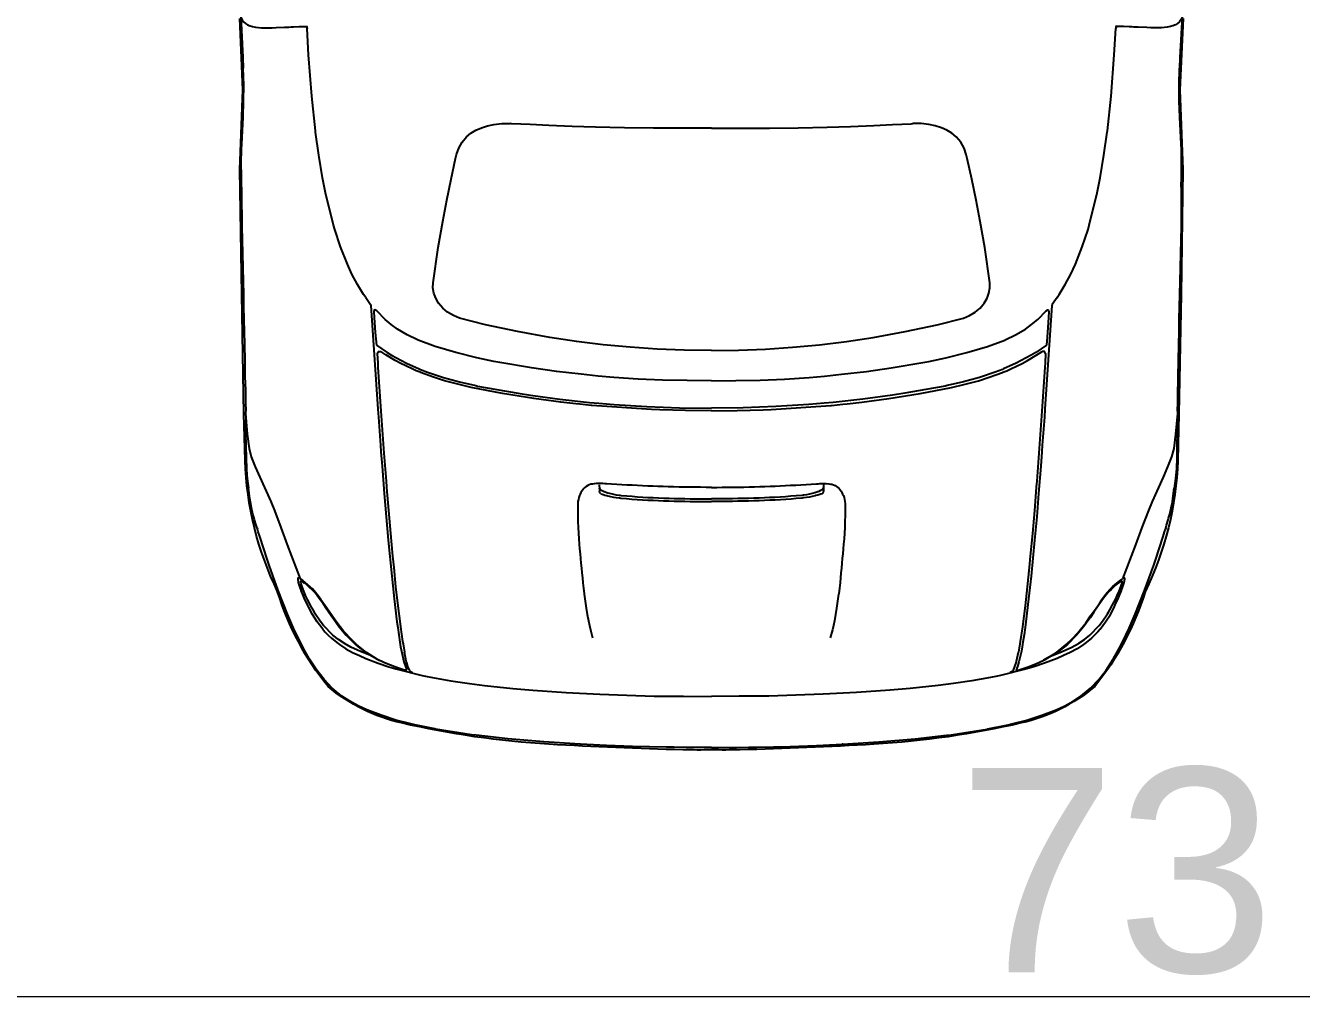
# Model space of a CAD drawing. Header units: inches. Extents: x 13 to 261, y -112 to -47.
# Drawn here: x 57.332 to 59.582, y -57.627 to -55.916 of the extents above; entities that cross this region are included whole.
import ezdxf

# ---------------------------------------------------------------- set-up
doc = ezdxf.new("R2010")
doc.units = ezdxf.units.IN
doc.header["$MEASUREMENT"] = 0
doc.layers.add('CAJONES', color=3, linetype='Continuous', lineweight=20)
doc.layers.add('TEXTOS', color=124, linetype='Continuous', lineweight=30)
doc.layers.add('CONTORNO', color=7, linetype='Continuous')
doc.styles.add('TEXTOS', font='ARIALUNI.TTF', dxfattribs={"height": 0.36})

msp = doc.modelspace()

# ---------------------------------------------------------------- linework, layer by layer
for p, q in [((57.8281, -55.9172), (57.8283, -55.921)), ((59.2545, -55.9172), (59.2543, -55.921)), ((57.9409, -56.4092), (57.9533, -56.5916)), ((59.1417, -56.4092), (59.1293, -56.5916)), ((58.3435, -56.7254), (58.3437, -56.7328)), ((58.3437, -56.7328), (58.3437, -56.737)), ((58.7391, -56.7254), (58.7389, -56.7328)), ((58.7389, -56.7328), (58.7389, -56.737)), ((57.7403, -56.8016), (57.7409, -56.803)), ((59.3423, -56.8016), (59.3417, -56.803)), ((57.9999, -57.0198), (57.9999, -57.0202)), ((59.0827, -57.0198), (59.0827, -57.0202)), ((58.0035, -57.0502), (58.0035, -57.0504)), ((59.0791, -57.0502), (59.0791, -57.0504))]:
    msp.add_line(p, q)
for points in [[(57.7113, -55.8996), (57.7151, -55.9722), (57.7159, -55.9908)], [(57.7113, -55.8996), (57.7115, -55.9008), (57.7119, -55.902), (57.7137, -55.9058), (57.7161, -55.9092), (57.7195, -55.9122), (57.7233, -55.9144), (57.7279, -55.9164), (57.7321, -55.9176), (57.7377, -55.9188), (57.7479, -55.9196), (57.7601, -55.9198), (57.7667, -55.9196), (57.7737, -55.9194), (57.7887, -55.9188), (57.7963, -55.9184), (57.8001, -55.9182), (57.8045, -55.918), (57.8145, -55.9176), (57.8189, -55.9174), (57.8263, -55.9172), (57.8289, -55.9174)], [(59.3713, -55.8996), (59.3711, -55.9008), (59.3707, -55.902), (59.3689, -55.9058), (59.3665, -55.9092), (59.3631, -55.9122), (59.3593, -55.9144), (59.3547, -55.9164), (59.3505, -55.9176), (59.3449, -55.9188), (59.3347, -55.9196), (59.3225, -55.9198), (59.3159, -55.9196), (59.3089, -55.9194), (59.2939, -55.9188), (59.2863, -55.9184), (59.2825, -55.9182), (59.2781, -55.918), (59.2681, -55.9176), (59.2637, -55.9174), (59.2563, -55.9172), (59.2537, -55.9174)], [(59.3713, -55.8996), (59.3675, -55.9722), (59.3667, -55.9908)], [(57.8263, -55.9172), (57.8269, -55.9176), (57.8279, -55.919), (57.8281, -55.9198), (57.8283, -55.921)], [(57.8263, -55.9172), (57.8275, -55.9172), (57.8281, -55.9172)], [(57.9319, -56.3952), (57.9281, -56.3898), (57.9173, -56.372), (57.9075, -56.3536), (57.8995, -56.3362), (57.8875, -56.306), (57.8773, -56.2752), (57.8751, -56.2674), (57.8611, -56.2106), (57.8557, -56.184), (57.8491, -56.144), (57.8435, -56.1036), (57.8431, -56.1014), (57.8367, -56.0402), (57.8311, -55.9676), (57.8283, -55.921)], [(59.1507, -56.3952), (59.1545, -56.3898), (59.1653, -56.372), (59.1751, -56.3536), (59.1831, -56.3362), (59.1951, -56.306), (59.2053, -56.2752), (59.2075, -56.2674), (59.2215, -56.2106), (59.2269, -56.184), (59.2335, -56.144), (59.2391, -56.1036), (59.2395, -56.1014), (59.2459, -56.0402), (59.2515, -55.9676), (59.2543, -55.921)], [(59.2563, -55.9172), (59.2557, -55.9176), (59.2547, -55.919), (59.2545, -55.9198), (59.2543, -55.921)], [(59.2563, -55.9172), (59.2551, -55.9172), (59.2545, -55.9172)], [(57.713, -56.2003), (57.7125, -56.1816), (57.7123, -56.157), (57.7127, -56.1342), (57.7131, -56.1248), (57.7155, -56.0772), (57.7165, -56.049), (57.7167, -56.0208), (57.7159, -55.9908)], [(59.3696, -56.2003), (59.3701, -56.1816), (59.3703, -56.157), (59.3699, -56.1342), (59.3695, -56.1248), (59.3671, -56.0772), (59.3661, -56.049), (59.3659, -56.0208), (59.3667, -55.9908)], [(58.0919, -56.143), (58.0957, -56.1316), (58.1017, -56.1212), (58.1097, -56.112), (58.1173, -56.1056), (58.1261, -56.1002), (58.1359, -56.0958), (58.1465, -56.0924), (58.1577, -56.09), (58.1717, -56.0884), (58.1863, -56.0886)], [(58.5413, -56.0966), (58.4903, -56.0966), (58.4391, -56.0964), (58.3881, -56.0958), (58.3371, -56.0946), (58.2959, -56.0934), (58.2547, -56.092), (58.2219, -56.0904), (58.1889, -56.0888), (58.1863, -56.0886)], [(58.5413, -56.0966), (58.5923, -56.0966), (58.6435, -56.0964), (58.6945, -56.0958), (58.7455, -56.0946), (58.7867, -56.0934), (58.8279, -56.092), (58.8607, -56.0904), (58.8937, -56.0888), (58.8963, -56.0886)], [(58.9907, -56.143), (58.9869, -56.1316), (58.9809, -56.1212), (58.9729, -56.112), (58.9653, -56.1056), (58.9565, -56.1002), (58.9467, -56.0958), (58.9361, -56.0924), (58.9249, -56.09), (58.9109, -56.0884), (58.8963, -56.0886)], [(58.0505, -56.369), (58.0595, -56.3066), (58.0675, -56.261), (58.0747, -56.2236), (58.0823, -56.1866), (58.0903, -56.15), (58.0919, -56.143)], [(59.0321, -56.369), (59.0231, -56.3066), (59.0151, -56.261), (59.0079, -56.2236), (59.0003, -56.1866), (58.9923, -56.15), (58.9907, -56.143)], [(57.713, -56.2003), (57.7129, -56.2118), (57.7129, -56.2304), (57.7131, -56.2496), (57.7133, -56.2696), (57.7137, -56.2934), (57.7143, -56.3176), (57.7149, -56.3424), (57.7155, -56.3676), (57.7161, -56.3894), (57.7165, -56.4114), (57.7169, -56.4334), (57.7173, -56.4554), (57.7179, -56.4774), (57.7185, -56.507), (57.7189, -56.5334), (57.7191, -56.5472), (57.7195, -56.5574), (57.7197, -56.5754), (57.7197, -56.5826), (57.7201, -56.5922), (57.7197, -56.5994)], [(59.3696, -56.2003), (59.3697, -56.2118), (59.3697, -56.2304), (59.3695, -56.2496), (59.3693, -56.2696), (59.3689, -56.2934), (59.3683, -56.3176), (59.3677, -56.3424), (59.3671, -56.3676), (59.3665, -56.3894), (59.3661, -56.4114), (59.3657, -56.4334), (59.3653, -56.4554), (59.3647, -56.4774), (59.3641, -56.507), (59.3637, -56.5334), (59.3635, -56.5472), (59.3631, -56.5574), (59.3629, -56.5754), (59.3629, -56.5826), (59.3625, -56.5922), (59.3629, -56.5994)], [(58.0971, -56.4312), (58.0863, -56.427), (58.0761, -56.421), (58.0675, -56.4136), (58.0603, -56.405), (58.0553, -56.3962), (58.0519, -56.3872), (58.0503, -56.378), (58.0505, -56.369)], [(58.9855, -56.4312), (58.9963, -56.427), (59.0065, -56.421), (59.0151, -56.4136), (59.0223, -56.405), (59.0273, -56.3962), (59.0307, -56.3872), (59.0323, -56.378), (59.0321, -56.369)], [(57.9319, -56.3952), (57.9403, -56.4072), (57.9407, -56.4082), (57.9409, -56.4092)], [(59.1507, -56.3952), (59.1423, -56.4072), (59.1419, -56.4082), (59.1417, -56.4092)], [(57.9511, -56.4186), (57.9479, -56.417), (57.9467, -56.4174), (57.9461, -56.4194)], [(57.9461, -56.4194), (57.9467, -56.4302), (57.9487, -56.4568), (57.9505, -56.479)], [(58.5413, -56.5416), (58.4983, -56.5414), (58.4553, -56.5406), (58.4123, -56.5388), (58.3691, -56.5358), (58.3417, -56.5334), (58.3117, -56.5304), (58.2679, -56.5252), (58.2243, -56.519), (58.1685, -56.5096), (58.1577, -56.5076), (58.1277, -56.5012), (58.0907, -56.4922), (58.0543, -56.4814), (58.0241, -56.47), (58.0231, -56.4696), (58.0049, -56.461), (57.9877, -56.4506), (57.9767, -56.4428), (57.9659, -56.4338), (57.9511, -56.4186)], [(58.5413, -56.5416), (58.5843, -56.5414), (58.6273, -56.5406), (58.6703, -56.5388), (58.7135, -56.5358), (58.7409, -56.5334), (58.7709, -56.5304), (58.8147, -56.5252), (58.8583, -56.519), (58.9141, -56.5096), (58.9249, -56.5076), (58.9549, -56.5012), (58.9919, -56.4922), (59.0283, -56.4814), (59.0585, -56.47), (59.0595, -56.4696), (59.0777, -56.461), (59.0949, -56.4506), (59.1059, -56.4428), (59.1167, -56.4338), (59.1315, -56.4186)], [(59.1315, -56.4186), (59.1347, -56.417), (59.1359, -56.4174), (59.1365, -56.4194)], [(59.1365, -56.4194), (59.1359, -56.4302), (59.1339, -56.4568), (59.1321, -56.479)], [(58.5413, -56.4886), (58.4935, -56.4876), (58.4459, -56.4858), (58.3981, -56.4826), (58.3507, -56.4782), (58.3033, -56.4724), (58.2561, -56.4654), (58.1995, -56.4552), (58.1431, -56.443), (58.0971, -56.4312)], [(58.5413, -56.4886), (58.5891, -56.4876), (58.6367, -56.4858), (58.6845, -56.4826), (58.7319, -56.4782), (58.7793, -56.4724), (58.8265, -56.4654), (58.8831, -56.4552), (58.9395, -56.443), (58.9855, -56.4312)], [(57.9505, -56.479), (57.9695, -56.4918), (57.9773, -56.4966), (58.0037, -56.5108), (58.0261, -56.521), (58.0281, -56.5218), (58.0407, -56.5266), (58.0687, -56.536), (58.0971, -56.5436), (58.1257, -56.5502), (58.1291, -56.551), (58.1631, -56.5574), (58.2005, -56.5638), (58.2223, -56.567), (58.2743, -56.574), (58.3265, -56.5798), (58.3427, -56.5814), (58.3697, -56.5836), (58.4275, -56.5872), (58.4853, -56.5892), (58.5413, -56.5898)], [(57.9521, -56.4938), (57.9541, -56.49), (57.9583, -56.4902)], [(58.0283, -56.5272), (58.0277, -56.5268), (58.0207, -56.524), (58.0135, -56.5208), (57.9935, -56.5112), (57.9837, -56.5058), (57.9673, -56.4962), (57.9583, -56.4902)], [(59.1321, -56.479), (59.1131, -56.4918), (59.1053, -56.4966), (59.0789, -56.5108), (59.0565, -56.521), (59.0545, -56.5218), (59.0419, -56.5266), (59.0139, -56.536), (58.9855, -56.5436), (58.9569, -56.5502), (58.9535, -56.551), (58.9195, -56.5574), (58.8821, -56.5638), (58.8603, -56.567), (58.8083, -56.574), (58.7561, -56.5798), (58.7399, -56.5814), (58.7129, -56.5836), (58.6551, -56.5872), (58.5973, -56.5892), (58.5413, -56.5898)], [(59.0543, -56.5272), (59.0549, -56.5268), (59.0619, -56.524), (59.0691, -56.5208), (59.0891, -56.5112), (59.0989, -56.5058), (59.1153, -56.4962), (59.1243, -56.4902)], [(59.1305, -56.4938), (59.1285, -56.49), (59.1243, -56.4902)], [(57.9521, -56.4938), (57.9529, -56.5108), (57.9533, -56.5176), (57.9585, -56.5956), (57.9639, -56.6696), (57.9677, -56.7188), (57.9685, -56.7286), (57.9685, -56.7298), (57.9717, -56.7706), (57.9753, -56.8112), (57.9791, -56.8506), (57.9811, -56.8706), (57.9845, -56.9048), (57.9883, -56.9386), (57.9883, -56.9386), (57.9923, -56.9702), (57.9929, -56.9752), (57.9967, -57.0014), (57.9975, -57.0056), (57.9999, -57.0198)], [(59.1305, -56.4938), (59.1297, -56.5108), (59.1293, -56.5176), (59.1241, -56.5956), (59.1187, -56.6696), (59.1149, -56.7188), (59.1141, -56.7286), (59.1141, -56.7298), (59.1109, -56.7706), (59.1073, -56.8112), (59.1035, -56.8506), (59.1015, -56.8706), (59.0981, -56.9048), (59.0943, -56.9386), (59.0943, -56.9386), (59.0903, -56.9702), (59.0897, -56.9752), (59.0859, -57.0014), (59.0851, -57.0056), (59.0827, -57.0198)], [(58.3305, -56.5852), (58.3293, -56.5852), (58.3093, -56.583), (58.3021, -56.5822), (58.2759, -56.5792), (58.2283, -56.5728), (58.1731, -56.5642), (58.1177, -56.5536), (58.0939, -56.548), (58.0705, -56.5416), (58.0513, -56.5356), (58.0283, -56.5272)], [(58.7521, -56.5852), (58.7533, -56.5852), (58.7733, -56.583), (58.7805, -56.5822), (58.8067, -56.5792), (58.8543, -56.5728), (58.9095, -56.5642), (58.9649, -56.5536), (58.9887, -56.548), (59.0121, -56.5416), (59.0313, -56.5356), (59.0543, -56.5272)], [(57.7197, -56.5986), (57.7197, -56.5994), (57.7197, -56.6004)], [(57.7197, -56.5994), (57.7229, -56.6358), (57.7261, -56.661), (57.7299, -56.6756), (57.7371, -56.6936), (57.7449, -56.7114), (57.7643, -56.7544), (57.7709, -56.7704), (57.7823, -56.8004), (57.7933, -56.8306), (57.8163, -56.891)], [(57.9533, -56.5916), (57.9543, -56.6058), (57.9579, -56.6552), (57.9587, -56.6668), (57.9607, -56.6924), (57.9645, -56.7406), (57.9677, -56.7816), (57.9715, -56.8224), (57.9777, -56.886), (57.9821, -56.926), (57.9869, -56.9664), (57.9883, -56.9768), (57.9901, -56.9896), (57.9921, -57.0022), (57.9933, -57.0104), (57.9947, -57.0184), (57.9991, -57.0368), (58.0011, -57.0436), (58.0035, -57.0502)], [(58.5413, -56.5948), (58.4957, -56.5944), (58.4501, -56.5932), (58.4357, -56.5926), (58.3305, -56.5852)], [(58.5413, -56.5948), (58.5869, -56.5944), (58.6325, -56.5932), (58.6469, -56.5926), (58.7521, -56.5852)], [(59.1293, -56.5916), (59.1283, -56.6058), (59.1247, -56.6552), (59.1239, -56.6668), (59.1219, -56.6924), (59.1181, -56.7406), (59.1149, -56.7816), (59.1111, -56.8224), (59.1049, -56.886), (59.1005, -56.926), (59.0957, -56.9664), (59.0943, -56.9768), (59.0925, -56.9896), (59.0905, -57.0022), (59.0893, -57.0104), (59.0879, -57.0184), (59.0835, -57.0368), (59.0815, -57.0436), (59.0791, -57.0502)], [(59.3629, -56.5994), (59.3597, -56.6358), (59.3565, -56.661), (59.3527, -56.6756), (59.3455, -56.6936), (59.3377, -56.7114), (59.3183, -56.7544), (59.3117, -56.7704), (59.3003, -56.8004), (59.2893, -56.8306), (59.2663, -56.891)], [(59.3629, -56.5986), (59.3629, -56.5994), (59.3629, -56.6004)], [(57.7203, -56.6082), (57.7199, -56.6322), (57.7205, -56.6568), (57.7209, -56.6776), (57.7215, -56.6966), (57.7223, -56.708), (57.7235, -56.7186), (57.7251, -56.7308)], [(59.3623, -56.6082), (59.3627, -56.6322), (59.3621, -56.6568), (59.3617, -56.6776), (59.3611, -56.6966), (59.3603, -56.708), (59.3591, -56.7186), (59.3575, -56.7308)], [(57.7403, -56.8016), (57.7387, -56.796), (57.7359, -56.7868), (57.7351, -56.7838), (57.7329, -56.7766), (57.7305, -56.7658), (57.7285, -56.7558), (57.7275, -56.7494), (57.7251, -56.7308)], [(58.5413, -56.7296), (58.5319, -56.7296), (58.5223, -56.7294), (58.5129, -56.7294), (58.5033, -56.7292), (58.4937, -56.7292), (58.4843, -56.729), (58.4747, -56.7288), (58.4653, -56.7284), (58.4561, -56.7282), (58.4471, -56.7278), (58.4379, -56.7276), (58.4289, -56.7272), (58.4199, -56.7268), (58.4107, -56.7264), (58.4017, -56.726), (58.3927, -56.7256), (58.3835, -56.725), (58.3745, -56.7246), (58.3653, -56.724), (58.3563, -56.7234), (58.3531, -56.7232), (58.3499, -56.723), (58.3467, -56.7228), (58.3435, -56.7228), (58.3389, -56.723), (58.3343, -56.7234), (58.3315, -56.7238), (58.3287, -56.7242), (58.3259, -56.7252), (58.3231, -56.7264), (58.3205, -56.728), (58.3183, -56.7298), (58.3163, -56.7318), (58.3145, -56.734), (58.3127, -56.7364), (58.3113, -56.7388), (58.3099, -56.7414), (58.3087, -56.7442), (58.3075, -56.7476), (58.3067, -56.751), (58.3059, -56.7546), (58.3057, -56.758), (58.3057, -56.7686), (58.3057, -56.7794), (58.3059, -56.79), (58.3063, -56.8006), (58.3069, -56.8104), (58.3075, -56.8202), (58.3083, -56.8298), (58.3089, -56.8382), (58.3097, -56.8466), (58.3105, -56.855), (58.3113, -56.8634), (58.3121, -56.8718), (58.3129, -56.8804), (58.3137, -56.889), (58.3145, -56.8976), (58.3157, -56.9074), (58.3169, -56.917), (58.3171, -56.9176), (58.3183, -56.9258), (58.3195, -56.934), (58.3205, -56.9422), (58.3223, -56.9536), (58.3245, -56.9648), (58.3261, -56.9728), (58.3281, -56.9806), (58.3317, -56.9948)], [(58.3459, -56.7338), (58.3443, -56.7324), (58.3437, -56.7302)], [(58.3463, -56.7408), (58.3443, -56.7394), (58.3437, -56.737)], [(58.3459, -56.7338), (58.3487, -56.7352), (58.3519, -56.7366), (58.3537, -56.7372), (58.3571, -56.7384), (58.3587, -56.739), (58.3637, -56.7404), (58.3685, -56.7416), (58.3735, -56.7426), (58.3785, -56.7434), (58.3797, -56.7436), (58.3819, -56.7438), (58.3921, -56.7446), (58.4015, -56.7454), (58.4107, -56.746), (58.4201, -56.7466), (58.4293, -56.7472), (58.4387, -56.7476), (58.4479, -56.748), (58.4573, -56.7484), (58.4667, -56.7488), (58.4759, -56.749), (58.4853, -56.7492), (58.4947, -56.7494), (58.5039, -56.7496), (58.5133, -56.7496), (58.5227, -56.7498), (58.5319, -56.7498), (58.5413, -56.7498)], [(58.5413, -56.7296), (58.5507, -56.7296), (58.5603, -56.7294), (58.5697, -56.7294), (58.5793, -56.7292), (58.5889, -56.7292), (58.5983, -56.729), (58.6079, -56.7288), (58.6173, -56.7284), (58.6265, -56.7282), (58.6355, -56.7278), (58.6447, -56.7276), (58.6537, -56.7272), (58.6627, -56.7268), (58.6719, -56.7264), (58.6809, -56.726), (58.6899, -56.7256), (58.6991, -56.725), (58.7081, -56.7246), (58.7173, -56.724), (58.7263, -56.7234), (58.7295, -56.7232), (58.7327, -56.723), (58.7359, -56.7228), (58.7391, -56.7228), (58.7437, -56.723), (58.7483, -56.7234), (58.7511, -56.7238), (58.7539, -56.7242), (58.7567, -56.7252), (58.7595, -56.7264), (58.7621, -56.728), (58.7643, -56.7298), (58.7663, -56.7318), (58.7681, -56.734), (58.7699, -56.7364), (58.7713, -56.7388), (58.7727, -56.7414), (58.7739, -56.7442), (58.7751, -56.7476), (58.7759, -56.751), (58.7767, -56.7546), (58.7769, -56.758), (58.7769, -56.7686), (58.7769, -56.7794), (58.7767, -56.79), (58.7763, -56.8006), (58.7757, -56.8104), (58.7751, -56.8202), (58.7743, -56.8298), (58.7737, -56.8382), (58.7729, -56.8466), (58.7721, -56.855), (58.7713, -56.8634), (58.7705, -56.8718), (58.7697, -56.8804), (58.7689, -56.889), (58.7681, -56.8976), (58.7669, -56.9074), (58.7657, -56.917), (58.7655, -56.9176), (58.7643, -56.9258), (58.7631, -56.934), (58.7621, -56.9422), (58.7603, -56.9536), (58.7581, -56.9648), (58.7565, -56.9728), (58.7545, -56.9806), (58.7509, -56.9948)], [(58.7367, -56.7338), (58.7339, -56.7352), (58.7307, -56.7366), (58.7289, -56.7372), (58.7255, -56.7384), (58.7239, -56.739), (58.7189, -56.7404), (58.7141, -56.7416), (58.7091, -56.7426), (58.7041, -56.7434), (58.7029, -56.7436), (58.7007, -56.7438), (58.6905, -56.7446), (58.6811, -56.7454), (58.6719, -56.746), (58.6625, -56.7466), (58.6533, -56.7472), (58.6439, -56.7476), (58.6347, -56.748), (58.6253, -56.7484), (58.6159, -56.7488), (58.6067, -56.749), (58.5973, -56.7492), (58.5879, -56.7494), (58.5787, -56.7496), (58.5693, -56.7496), (58.5599, -56.7498), (58.5507, -56.7498), (58.5413, -56.7498)], [(58.7363, -56.7408), (58.7383, -56.7394), (58.7389, -56.737)], [(58.7367, -56.7338), (58.7383, -56.7324), (58.7389, -56.7302)], [(59.3423, -56.8016), (59.3439, -56.796), (59.3467, -56.7868), (59.3475, -56.7838), (59.3497, -56.7766), (59.3521, -56.7658), (59.3541, -56.7558), (59.3551, -56.7494), (59.3575, -56.7308)], [(58.3463, -56.7408), (58.3485, -56.7416), (58.3519, -56.7426), (58.3535, -56.7432), (58.3571, -56.7442), (58.3585, -56.7446), (58.3635, -56.7456), (58.3685, -56.7466), (58.3735, -56.7476), (58.3785, -56.7482), (58.3797, -56.7482), (58.3813, -56.7484), (58.3917, -56.7494), (58.4009, -56.7502), (58.4103, -56.7508), (58.4197, -56.7514), (58.4291, -56.752), (58.4385, -56.7524), (58.4477, -56.753), (58.4571, -56.7532), (58.4665, -56.7536), (58.4759, -56.7538), (58.4853, -56.7542), (58.4945, -56.7542), (58.5039, -56.7544), (58.5133, -56.7546), (58.5227, -56.7546), (58.5319, -56.7546), (58.5413, -56.7546)], [(58.7363, -56.7408), (58.7341, -56.7416), (58.7307, -56.7426), (58.7291, -56.7432), (58.7255, -56.7442), (58.7241, -56.7446), (58.7191, -56.7456), (58.7141, -56.7466), (58.7091, -56.7476), (58.7041, -56.7482), (58.7029, -56.7482), (58.7013, -56.7484), (58.6909, -56.7494), (58.6817, -56.7502), (58.6723, -56.7508), (58.6629, -56.7514), (58.6535, -56.752), (58.6441, -56.7524), (58.6349, -56.753), (58.6255, -56.7532), (58.6161, -56.7536), (58.6067, -56.7538), (58.5973, -56.7542), (58.5881, -56.7542), (58.5787, -56.7544), (58.5693, -56.7546), (58.5599, -56.7546), (58.5507, -56.7546), (58.5413, -56.7546)], [(58.4751, -57.1876), (58.4621, -57.1874), (58.4023, -57.186), (58.3563, -57.1844), (58.3103, -57.1822), (58.3103, -57.1822), (58.3101, -57.1822), (58.2461, -57.178), (58.1823, -57.1726), (58.1267, -57.1666), (58.1183, -57.1656), (58.0549, -57.1556), (58.0539, -57.1554), (58.0183, -57.1482), (58.0115, -57.1466), (57.9851, -57.1396), (57.9589, -57.1312), (57.9335, -57.1216), (57.9183, -57.1146), (57.9037, -57.1066), (57.8897, -57.0976), (57.8727, -57.0836), (57.8583, -57.0682), (57.8453, -57.0516), (57.8327, -57.0322), (57.8215, -57.0122), (57.8165, -57.0026), (57.8047, -56.9778), (57.7939, -56.9528), (57.7775, -56.9112), (57.7615, -56.8668), (57.7585, -56.858), (57.7449, -56.8164), (57.7423, -56.8078), (57.7409, -56.803)], [(58.6075, -57.1876), (58.6205, -57.1874), (58.6803, -57.186), (58.7263, -57.1844), (58.7723, -57.1822), (58.7723, -57.1822), (58.7725, -57.1822), (58.8365, -57.178), (58.9003, -57.1726), (58.9559, -57.1666), (58.9643, -57.1656), (59.0277, -57.1556), (59.0287, -57.1554), (59.0643, -57.1482), (59.0711, -57.1466), (59.0975, -57.1396), (59.1237, -57.1312), (59.1491, -57.1216), (59.1643, -57.1146), (59.1789, -57.1066), (59.1929, -57.0976), (59.2099, -57.0836), (59.2243, -57.0682), (59.2373, -57.0516), (59.2499, -57.0322), (59.2611, -57.0122), (59.2661, -57.0026), (59.2779, -56.9778), (59.2887, -56.9528), (59.3051, -56.9112), (59.3211, -56.8668), (59.3241, -56.858), (59.3377, -56.8164), (59.3403, -56.8078), (59.3417, -56.803)], [(57.8125, -56.891), (57.8125, -56.891), (57.8127, -56.8892), (57.8137, -56.8888)], [(57.8559, -56.9794), (57.8463, -56.9668), (57.8379, -56.9534), (57.8313, -56.9412), (57.8293, -56.9368), (57.8235, -56.9242), (57.8181, -56.9112), (57.8181, -56.911), (57.8157, -56.9044), (57.8135, -56.897), (57.8125, -56.891)], [(58.0003, -57.052), (57.9933, -57.0496), (57.9829, -57.0458), (57.9679, -57.04), (57.9639, -57.0382), (57.9527, -57.0328), (57.9331, -57.0208), (57.9157, -57.0068), (57.9053, -56.9966), (57.8953, -56.986), (57.8927, -56.9828), (57.8807, -56.9676), (57.8727, -56.9562), (57.8629, -56.9422), (57.8571, -56.934), (57.8529, -56.9278), (57.8527, -56.9272), (57.8481, -56.9208), (57.8433, -56.9146), (57.8377, -56.9084), (57.8339, -56.9048), (57.8293, -56.9006), (57.8207, -56.8938), (57.8177, -56.8918), (57.8169, -56.8912), (57.8163, -56.891)], [(57.9419, -57.0266), (57.9227, -57.019), (57.9057, -57.011), (57.8941, -57.0046), (57.8935, -57.0044), (57.8835, -56.9976), (57.8739, -56.99), (57.8575, -56.9732), (57.8515, -56.9656), (57.8427, -56.9522), (57.8413, -56.9498), (57.8389, -56.9456), (57.8365, -56.9412), (57.8363, -56.9408), (57.8291, -56.927), (57.8257, -56.92), (57.8225, -56.9126), (57.8195, -56.905), (57.8177, -56.8996), (57.8171, -56.897), (57.8173, -56.8954), (57.8181, -56.8946), (57.8197, -56.8952), (57.8205, -56.8958), (57.8233, -56.8978), (57.8265, -56.9004), (57.8323, -56.9054), (57.8365, -56.9094), (57.8397, -56.9126), (57.8455, -56.9192), (57.8497, -56.9246), (57.8541, -56.9308), (57.8605, -56.94), (57.8669, -56.9496), (57.8737, -56.9594), (57.8741, -56.96), (57.8851, -56.9752), (57.8973, -56.9898), (57.9137, -57.0064), (57.9185, -57.0104), (57.9335, -57.0216), (57.9557, -57.0342)], [(59.0823, -57.052), (59.0893, -57.0496), (59.0997, -57.0458), (59.1147, -57.04), (59.1187, -57.0382), (59.1299, -57.0328), (59.1495, -57.0208), (59.1669, -57.0068), (59.1773, -56.9966), (59.1873, -56.986), (59.1899, -56.9828), (59.2019, -56.9676), (59.2099, -56.9562), (59.2197, -56.9422), (59.2255, -56.934), (59.2297, -56.9278), (59.2299, -56.9272), (59.2345, -56.9208), (59.2393, -56.9146), (59.2449, -56.9084), (59.2487, -56.9048), (59.2533, -56.9006), (59.2619, -56.8938), (59.2649, -56.8918), (59.2657, -56.8912), (59.2663, -56.891)], [(59.1407, -57.0266), (59.1599, -57.019), (59.1769, -57.011), (59.1885, -57.0046), (59.1891, -57.0044), (59.1991, -56.9976), (59.2087, -56.99), (59.2251, -56.9732), (59.2311, -56.9656), (59.2399, -56.9522), (59.2413, -56.9498), (59.2437, -56.9456), (59.2461, -56.9412), (59.2463, -56.9408), (59.2535, -56.927), (59.2569, -56.92), (59.2601, -56.9126), (59.2631, -56.905), (59.2649, -56.8996), (59.2655, -56.897), (59.2653, -56.8954), (59.2645, -56.8946), (59.2629, -56.8952), (59.2621, -56.8958), (59.2593, -56.8978), (59.2561, -56.9004), (59.2503, -56.9054), (59.2461, -56.9094), (59.2429, -56.9126), (59.2371, -56.9192), (59.2329, -56.9246), (59.2285, -56.9308), (59.2221, -56.94), (59.2157, -56.9496), (59.2089, -56.9594), (59.2085, -56.96), (59.1975, -56.9752), (59.1853, -56.9898), (59.1689, -57.0064), (59.1641, -57.0104), (59.1491, -57.0216), (59.1269, -57.0342)], [(59.2267, -56.9794), (59.2363, -56.9668), (59.2447, -56.9534), (59.2513, -56.9412), (59.2533, -56.9368), (59.2591, -56.9242), (59.2645, -56.9112), (59.2645, -56.911), (59.2669, -56.9044), (59.2691, -56.897), (59.2701, -56.891)], [(59.2701, -56.891), (59.2701, -56.891), (59.2699, -56.8892), (59.2689, -56.8888)], [(57.8559, -56.9794), (57.8597, -56.984), (57.8611, -56.9854), (57.8663, -56.9906), (57.8713, -56.9954), (57.8807, -57.003), (57.8855, -57.0066), (57.8967, -57.014), (57.9085, -57.0204), (57.9205, -57.0262), (57.9317, -57.031), (57.9539, -57.0392), (57.9727, -57.0456), (57.9851, -57.0492)], [(59.2267, -56.9794), (59.2229, -56.984), (59.2215, -56.9854), (59.2163, -56.9906), (59.2113, -56.9954), (59.2019, -57.003), (59.1971, -57.0066), (59.1859, -57.014), (59.1741, -57.0204), (59.1621, -57.0262), (59.1509, -57.031), (59.1287, -57.0392), (59.1099, -57.0456), (59.0975, -57.0492)], [(58.0087, -57.0518), (58.0081, -57.0502), (58.0063, -57.0452), (58.0041, -57.0386), (58.0033, -57.0358), (57.9999, -57.0202)], [(59.0739, -57.0518), (59.0745, -57.0502), (59.0763, -57.0452), (59.0785, -57.0386), (59.0793, -57.0358), (59.0827, -57.0202)], [(57.9851, -57.0492), (58.0313, -57.061), (58.0371, -57.0622), (58.0493, -57.0648), (58.0819, -57.0708), (58.1147, -57.0754), (58.1413, -57.0788), (58.1911, -57.084), (58.2263, -57.0872), (58.2853, -57.0914), (58.3443, -57.0942), (58.3923, -57.096), (58.4403, -57.0974), (58.4921, -57.0978), (58.5413, -57.098)], [(58.0035, -57.0504), (58.0037, -57.0514), (58.0031, -57.052), (58.0003, -57.052)], [(58.0087, -57.0518), (58.0109, -57.054), (58.0145, -57.0556)], [(59.0975, -57.0492), (59.0513, -57.061), (59.0455, -57.0622), (59.0333, -57.0648), (59.0007, -57.0708), (58.9679, -57.0754), (58.9413, -57.0788), (58.8915, -57.084), (58.8563, -57.0872), (58.7973, -57.0914), (58.7383, -57.0942), (58.6903, -57.096), (58.6423, -57.0974), (58.5905, -57.0978), (58.5413, -57.098)], [(59.0739, -57.0518), (59.0717, -57.054), (59.0681, -57.0556)], [(59.0791, -57.0504), (59.0789, -57.0514), (59.0795, -57.052), (59.0823, -57.052)], [(58.5413, -57.1878), (58.4969, -57.1878), (58.4751, -57.1876)], [(58.5413, -57.1878), (58.5857, -57.1878), (58.6075, -57.1876)]]:
    msp.add_lwpolyline(points)
for p in [(58.3101, -57.1822), (58.7725, -57.1822)]:
    msp.add_point(p)
at = {"layer": 'CAJONES'}
msp.add_line((18.8507, -57.6268), (71.6507, -57.6268), dxfattribs=at)
at = {"layer": 'CONTORNO'}
msp.add_lwpolyline([(59.3731, -55.9032), (59.3673, -56.029), (59.3726, -56.1695), (59.3694, -56.39), (59.3656, -56.5999), (59.3635, -56.6821, -0.106077), (59.3061, -56.9135, -0.095583), (59.2171, -57.0808, -0.117633), (59.0877, -57.1448, -0.042133), (58.8277, -57.1822, -0.008505), (58.5916, -57.1921, -0.009992), (58.5413, -57.1923, -0.009992), (58.491, -57.1921, -0.008505), (58.2549, -57.1822, -0.042133), (57.9949, -57.1448, -0.117633), (57.8655, -57.0808, -0.095583), (57.7765, -56.9135, -0.106077), (57.7192, -56.6821), (57.717, -56.5999), (57.7132, -56.39), (57.71, -56.1695), (57.7153, -56.029), (57.7095, -55.9032)], format="xyb", dxfattribs=at)

# ---------------------------------------------------------------- texts
at = {"layer": 'TEXTOS', "style": 'TEXTOS'}
msp.add_text('73', height=0.36, dxfattribs=at).set_placement((58.9755, -57.584))

doc.saveas('drawing.dxf')
